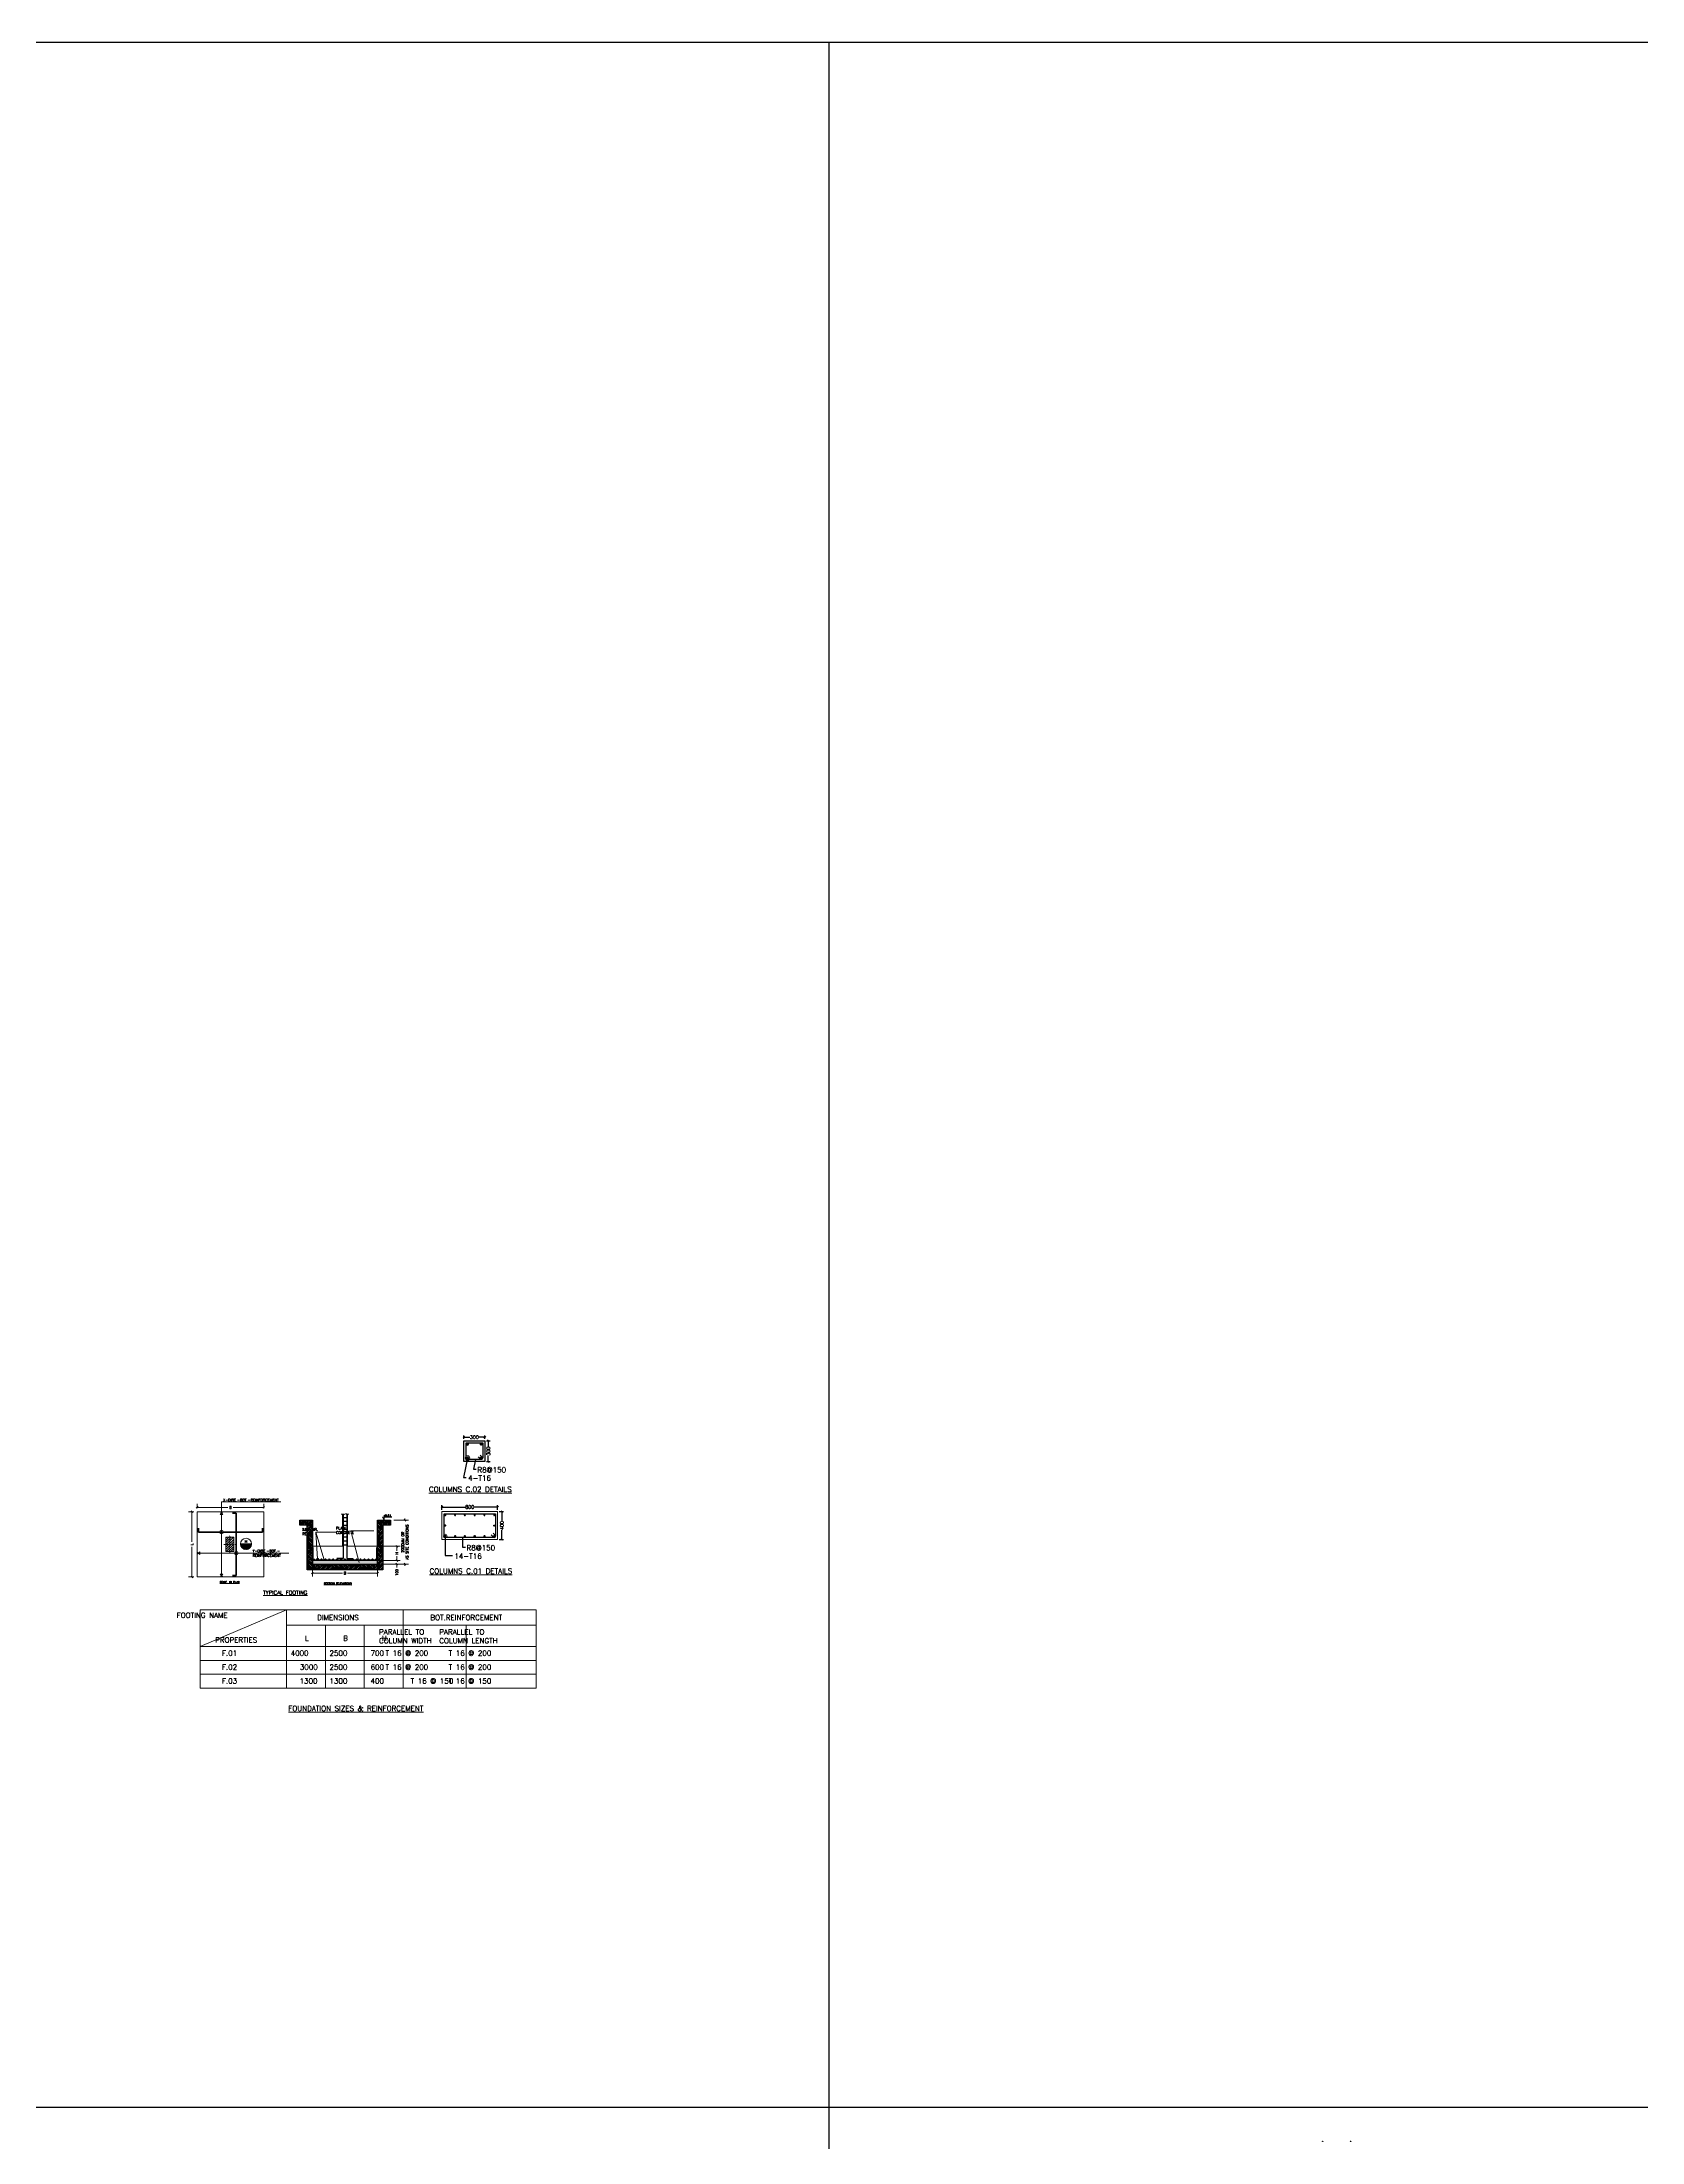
# Model space of a CAD drawing. Header units: millimetres. Extents: x -388065 to 2372687422, y -192755 to 667797.
# Drawn here: x 153407 to 199426, y 577917 to 638332 of the extents above; entities that cross this region are included whole.
import ezdxf
from ezdxf.enums import TextEntityAlignment as Align

# ---------------------------------------------------------------- set-up
doc = ezdxf.new("R2010")
doc.units = ezdxf.units.MM
doc.linetypes.add('CENTER', pattern=[2, 1.25, -0.25, 0.25, -0.25])
for name, color, linetype, lineweight in [('SLAB', 6, 'Continuous', 25), ('STR-CL', 1, 'CENTER', 9), ('STR-CONC_IN_SEC', 7, 'Continuous', 15), ('STR-DIM', 1, 'Continuous', 9), ('STR-HATCH', 4, 'Continuous', 9), ('STR-REINF', 7, 'Continuous', 40), ('STR-REINF_IN_SEC', 7, 'Continuous', 30), ('STR-REINF_LEADER', 7, 'Continuous', 9), ('STR-TEXT', 7, 'Continuous', 9)]:
    doc.layers.add(name, color=color, linetype=linetype, lineweight=lineweight)
doc.styles.add('MINA_CM_S', font='romans.shx', dxfattribs={"height": 15})
doc.styles.add('MINA_CM_X-SEC_S', font='romans.shx', dxfattribs={"height": 7.5})
doc.styles.add('MINA_MM_X-SEC', font='romans.shx', dxfattribs={"height": 125})
doc.styles.add('MINA_MM_X-SEC_50', font='romans.shx', dxfattribs={"height": 100})
doc.styles.add('MINA_MM_X-SEC_S', font='romans.shx', dxfattribs={"height": 75, "bigfont": '@extfont2.shx'})
doc.styles.add('MINA_MM_X-SEC_SMALLER', font='romans.shx', dxfattribs={"height": 75, "bigfont": '@extfont2.shx'})
doc.dimstyles.new('MINA_MM_X-SEC_50', dxfattribs={"dimtxt": 100, "dimasz": 50, "dimexe": 50, "dimexo": 50, "dimgap": 0, "dimtad": 0, "dimdec": 0, "dimlfac": 0.5, "dimzin": 0, "dimdsep": 46, "dimtxsty": 'MINA_MM_X-SEC_50', "dimblk": 'OBLIQUE', "dimcen": 90, "dimclrt": 7, "dimadec": 0, "dimazin": 0, "dimtfac": 1, "dimtdec": 0, "dimtofl": 0, "dimtmove": 0, "dimatfit": 0, "dimfxl": 1, "dimtolj": 1, "dimtzin": 0, "dimarcsym": 0})
doc.dimstyles.new('MINA_MM_X-SEC_S', dxfattribs={"dimtxt": 75, "dimasz": 50, "dimexe": 100, "dimexo": 100, "dimgap": 50, "dimtad": 0, "dimdec": 0, "dimzin": 0, "dimdsep": 46, "dimtxsty": 'MINA_MM_X-SEC_S', "dimblk": 'OBLIQUE', "dimcen": 0.09, "dimclrd": 256, "dimclre": 256, "dimclrt": 7, "dimadec": 0, "dimazin": 0, "dimtfac": 1, "dimtdec": 0, "dimtix": 1, "dimtofl": 0, "dimtmove": 0, "dimatfit": 0, "dimfxl": 1, "dimtolj": 1, "dimtzin": 0, "dimlwd": -1, "dimlwe": -1, "dimarcsym": 0})

# ---------------------------------------------------------------- blocks, each defined once
blk = doc.blocks.new('*U1205')
blk.add_lwpolyline([(-56558, 29706), (-56558, -29706), (56558, -29706)])
blk = doc.blocks.new('*U1206')
at = {"color": 0, "linetype": 'ByBlock', "lineweight": -2, "transparency": 16777216}
for p in [(0, 356472), (113115, 356472), (113115, 297060)]:
    blk.add_blockref('*U1205', p, dxfattribs=at)
blk = doc.blocks.new('_OBLIQUE')
at = {"color": 0, "linetype": 'ByBlock'}
blk.add_line((-0.5, -0.5), (0.5, 0.5), dxfattribs=at)
blk = doc.blocks.new('*D1644')
at = {"layer": 'Defpoints', "color": 0, "transparency": 16777216}
for p in [(161185, 594644), (163060, 594644), (163060, 594283)]:
    blk.add_point(p, dxfattribs=at)
at = {"layer": 'STR-DIM', "transparency": 16777216}
for p, q in [((161185, 594544), (161185, 594183)), ((163060, 594544), (163060, 594183)), ((161185, 594283), (162048, 594283)), ((163060, 594283), (162198, 594283))]:
    blk.add_line(p, q, dxfattribs=at)
at = {"layer": 'STR-DIM', "transparency": 16777216, "xscale": 50, "yscale": 50, "zscale": 50, "rotation": 180}
blk.add_blockref('_OBLIQUE', (161185, 594283), dxfattribs=at)
at = {"layer": 'STR-DIM', "transparency": 16777216, "xscale": 50, "yscale": 50, "zscale": 50}
blk.add_blockref('_OBLIQUE', (163060, 594283), dxfattribs=at)
at = {"layer": 'STR-DIM', "color": 7, "transparency": 16777216, "insert": (162123, 594283), "char_height": 75, "attachment_point": 5, "style": 'MINA_MM_X-SEC_S'}
blk.add_mtext('\\A1;B', dxfattribs=at)
blk = doc.blocks.new('BAR')
at = {"layer": 'STR-HATCH'}
h = blk.add_hatch(dxfattribs=at)
h.set_pattern_fill('ANSI31', color=256, scale=20)
h.set_pattern_definition([(45, (0, 0), (-1.76777, 1.76777), [])])
edge = h.paths.add_edge_path()
edge.add_arc((0, 0), 12.5, 0, 360)
at = {"layer": 'STR-REINF_IN_SEC'}
blk.add_circle((0, 0), 12.5, dxfattribs=at)
blk = doc.blocks.new('*D1645')
at = {"layer": 'Defpoints', "color": 0, "transparency": 16777216}
for p in [(163060, 594644), (163060, 594544), (163613, 594644)]:
    blk.add_point(p, dxfattribs=at)
at = {"layer": 'STR-DIM', "transparency": 16777216}
for p, q in [((163160, 594644), (163713, 594644)), ((163160, 594544), (163713, 594544)), ((163613, 594644), (163613, 594694)), ((163613, 594544), (163613, 594444))]:
    blk.add_line(p, q, dxfattribs=at)
at = {"layer": 'STR-DIM', "transparency": 16777216, "xscale": 50, "yscale": 50, "zscale": 50}
for p, rotation in [((163613, 594644), 270), ((163613, 594544), 90)]:
    blk.add_blockref('_OBLIQUE', p, dxfattribs=dict(at, rotation=rotation))
at = {"layer": 'STR-DIM', "color": 7, "transparency": 16777216, "insert": (163613, 594303), "char_height": 75, "attachment_point": 5, "rotation": 90, "style": 'MINA_MM_X-SEC_S'}
blk.add_mtext('\\A1;100', dxfattribs=at)
blk = doc.blocks.new('*D1646')
at = {"layer": 'Defpoints', "color": 0, "transparency": 16777216}
for p in [(163060, 595056), (163060, 594644), (163613, 594644)]:
    blk.add_point(p, dxfattribs=at)
at = {"layer": 'STR-DIM', "transparency": 16777216}
for p, q in [((163160, 595056), (163713, 595056)), ((163160, 594644), (163713, 594644)), ((163613, 595056), (163613, 594925)), ((163613, 594644), (163613, 594775))]:
    blk.add_line(p, q, dxfattribs=at)
at = {"layer": 'STR-DIM', "transparency": 16777216, "xscale": 50, "yscale": 50, "zscale": 50}
for p, rotation in [((163613, 595056), 90), ((163613, 594644), 270)]:
    blk.add_blockref('_OBLIQUE', p, dxfattribs=dict(at, rotation=rotation))
at = {"layer": 'STR-DIM', "color": 7, "transparency": 16777216, "insert": (163613, 594850), "char_height": 75, "attachment_point": 5, "rotation": 90, "style": 'MINA_MM_X-SEC_S'}
blk.add_mtext('\\A1;H', dxfattribs=at)
blk = doc.blocks.new('*D1647')
at = {"layer": 'Defpoints', "color": 0, "transparency": 16777216}
for p in [(163431, 595806), (163845, 595806), (163060, 594544)]:
    blk.add_point(p, dxfattribs=at)
at = {"layer": 'STR-DIM', "transparency": 16777216}
for p, q in [((163531, 595806), (163945, 595806)), ((163845, 595806), (163845, 595856)), ((163160, 594544), (163945, 594544)), ((163845, 594544), (163845, 594494))]:
    blk.add_line(p, q, dxfattribs=at)
at = {"layer": 'STR-DIM', "transparency": 16777216, "xscale": 50, "yscale": 50, "zscale": 50}
for p, rotation in [((163845, 595806), 270), ((163845, 594544), 90)]:
    blk.add_blockref('_OBLIQUE', p, dxfattribs=dict(at, rotation=rotation))
at = {"layer": 'STR-DIM', "color": 7, "transparency": 16777216, "insert": (163845, 595175), "char_height": 75, "attachment_point": 5, "rotation": 90, "style": 'MINA_MM_X-SEC_S'}
blk.add_mtext('\\A1;2000MM OR\\PAS SITE CONDITIONS', dxfattribs=at)
blk = doc.blocks.new('*U1207')
at = {"layer": 'STR-REINF_IN_SEC', "xscale": 0.1280000000000517, "yscale": 0.1280000000000517, "zscale": 0.1280000000000517}
blk.add_blockref('BAR', (0, 0), dxfattribs=at)
blk = doc.blocks.new('*U1642')
at = {"color": 0, "linetype": 'ByBlock', "lineweight": -2, "transparency": 16777216, "xscale": 7.500000000000002, "yscale": 7.500000000000002, "zscale": 7.500000000000002}
blk.add_blockref('*U1207', (0, 0), dxfattribs=at)
blk = doc.blocks.new('*U1643')
at = {"layer": 'STR-DIM', "color": 0, "linetype": 'ByBlock', "lineweight": -2, "transparency": 16777216}
for p in [(0, 0), (112.5, 0), (225, 0), (337.5, 0), (450, 0), (562.5, 0), (675, 0), (787.5, 0), (900, 0), (1012.5, 0), (1125, 0), (1237.5, 0), (1350, 0), (1462.5, 0), (1575, 0), (1687.5, 0)]:
    blk.add_blockref('*U1642', p, dxfattribs=at)
blk = doc.blocks.new('*D1648')
at = {"layer": 'Defpoints', "color": 0, "transparency": 16777216}
for p in [(157870, 596048), (159783, 596175), (159783, 596048)]:
    blk.add_point(p, dxfattribs=at)
at = {"layer": 'STR-DIM', "transparency": 16777216}
for p, q in [((157870, 596148), (157870, 596275)), ((157870, 596175), (158752, 596175)), ((159783, 596175), (158902, 596175)), ((159783, 596148), (159783, 596275))]:
    blk.add_line(p, q, dxfattribs=at)
at = {"layer": 'STR-DIM', "transparency": 16777216, "xscale": 50, "yscale": 50, "zscale": 50, "rotation": 180}
blk.add_blockref('_OBLIQUE', (157870, 596175), dxfattribs=at)
at = {"layer": 'STR-DIM', "transparency": 16777216, "xscale": 50, "yscale": 50, "zscale": 50}
blk.add_blockref('_OBLIQUE', (159783, 596175), dxfattribs=at)
at = {"layer": 'STR-DIM', "color": 7, "transparency": 16777216, "insert": (158827, 596175), "char_height": 75, "attachment_point": 5, "style": 'MINA_MM_X-SEC_S'}
blk.add_mtext('\\A1;B', dxfattribs=at)
blk = doc.blocks.new('*D1649')
at = {"layer": 'Defpoints', "color": 0, "transparency": 16777216}
for p in [(157870, 596048), (157721, 594173), (157870, 594173)]:
    blk.add_point(p, dxfattribs=at)
at = {"layer": 'STR-DIM', "transparency": 16777216}
for p, q in [((157770, 596048), (157621, 596048)), ((157721, 596048), (157721, 595182)), ((157721, 594173), (157721, 595039)), ((157770, 594173), (157621, 594173))]:
    blk.add_line(p, q, dxfattribs=at)
at = {"layer": 'STR-DIM', "transparency": 16777216, "xscale": 50, "yscale": 50, "zscale": 50}
for p, rotation in [((157721, 596048), 90), ((157721, 594173), 270)]:
    blk.add_blockref('_OBLIQUE', p, dxfattribs=dict(at, rotation=rotation))
at = {"layer": 'STR-DIM', "color": 7, "transparency": 16777216, "insert": (157721, 595110), "char_height": 75, "attachment_point": 5, "rotation": 90, "style": 'MINA_MM_X-SEC_S'}
blk.add_mtext('\\A1;L', dxfattribs=at)
blk = doc.blocks.new('CIRLCE')
at = {"layer": 'STR-DIM', "ltscale": 0.1}
blk.add_circle((0, 0), 125, dxfattribs=at)
blk = doc.blocks.new('LARGE_ARROW')
at = {"layer": 'STR-DIM', "color": 7, "lineweight": 9}
for p, q in [((0, -74), (0, 74)), ((30, 0), (185, 89)), ((30, -74), (30, 74)), ((185, -89), (30, 0)), ((185, 89), (185, -89))]:
    blk.add_line(p, q, dxfattribs=at)
blk = doc.blocks.new('*D1650')
at = {"layer": 'Defpoints', "color": 0, "transparency": 16777216}
for p in [(166510, 596052), (166510, 595252), (166635, 595252)]:
    blk.add_point(p, dxfattribs=at)
at = {"layer": 'STR-DIM', "color": 0, "lineweight": -2, "transparency": 16777216}
for p, q in [((166560, 596052), (166685, 596052)), ((166635, 596052), (166635, 595780)), ((166560, 595252), (166685, 595252)), ((166635, 595252), (166635, 595523))]:
    blk.add_line(p, q, dxfattribs=at)
at = {"layer": 'STR-DIM', "color": 0, "lineweight": -2, "transparency": 16777216, "xscale": 50, "yscale": 50, "zscale": 50}
for p, rotation in [((166635, 596052), 90), ((166635, 595252), 270)]:
    blk.add_blockref('_OBLIQUE', p, dxfattribs=dict(at, rotation=rotation))
at = {"layer": 'STR-DIM', "color": 7, "transparency": 16777216, "insert": (166635, 595652), "char_height": 100, "attachment_point": 5, "rotation": 90, "style": 'MINA_MM_X-SEC_50'}
blk.add_mtext('\\A1;400', dxfattribs=at)
blk = doc.blocks.new('*D1651')
at = {"layer": 'Defpoints', "color": 0, "transparency": 16777216}
for p in [(164910, 596052), (166510, 596185), (166510, 596052)]:
    blk.add_point(p, dxfattribs=at)
at = {"layer": 'STR-DIM', "color": 0, "lineweight": -2, "transparency": 16777216}
for p, q in [((164910, 596102), (164910, 596235)), ((164910, 596185), (165581, 596185)), ((166510, 596185), (165839, 596185)), ((166510, 596102), (166510, 596235))]:
    blk.add_line(p, q, dxfattribs=at)
at = {"layer": 'STR-DIM', "color": 0, "lineweight": -2, "transparency": 16777216, "xscale": 50, "yscale": 50, "zscale": 50, "rotation": 180}
blk.add_blockref('_OBLIQUE', (164910, 596185), dxfattribs=at)
at = {"layer": 'STR-DIM', "color": 0, "lineweight": -2, "transparency": 16777216, "xscale": 50, "yscale": 50, "zscale": 50}
blk.add_blockref('_OBLIQUE', (166510, 596185), dxfattribs=at)
at = {"layer": 'STR-DIM', "color": 7, "transparency": 16777216, "insert": (165710, 596185), "char_height": 100, "attachment_point": 5, "style": 'MINA_MM_X-SEC_50'}
blk.add_mtext('\\A1;800', dxfattribs=at)
blk = doc.blocks.new('*D1751')
at = {"layer": 'Defpoints', "color": 0, "transparency": 16777216}
for p in [(166143, 598092), (166143, 597492), (166244, 597492)]:
    blk.add_point(p, dxfattribs=at)
at = {"layer": 'STR-DIM', "color": 0, "lineweight": -2, "transparency": 16777216}
for p, q in [((166193, 598092), (166294, 598092)), ((166244, 598092), (166244, 597920)), ((166244, 597492), (166244, 597663)), ((166193, 597492), (166294, 597492))]:
    blk.add_line(p, q, dxfattribs=at)
at = {"layer": 'STR-DIM', "color": 0, "lineweight": -2, "transparency": 16777216, "xscale": 50, "yscale": 50, "zscale": 50}
for p, rotation in [((166244, 598092), 90), ((166244, 597492), 270)]:
    blk.add_blockref('_OBLIQUE', p, dxfattribs=dict(at, rotation=rotation))
at = {"layer": 'STR-DIM', "color": 7, "transparency": 16777216, "insert": (166244, 597792), "char_height": 100, "attachment_point": 5, "rotation": 90, "style": 'MINA_MM_X-SEC_50'}
blk.add_mtext('\\A1;300', dxfattribs=at)
blk = doc.blocks.new('*D1752')
at = {"layer": 'Defpoints', "color": 0, "transparency": 16777216}
for p in [(166143, 598192), (165543, 598092), (166143, 598092)]:
    blk.add_point(p, dxfattribs=at)
at = {"layer": 'STR-DIM', "color": 0, "lineweight": -2, "transparency": 16777216}
for p, q in [((165543, 598142), (165543, 598242)), ((165543, 598192), (165715, 598192)), ((166143, 598192), (165972, 598192)), ((166143, 598142), (166143, 598242))]:
    blk.add_line(p, q, dxfattribs=at)
at = {"layer": 'STR-DIM', "color": 0, "lineweight": -2, "transparency": 16777216, "xscale": 50, "yscale": 50, "zscale": 50, "rotation": 180}
blk.add_blockref('_OBLIQUE', (165543, 598192), dxfattribs=at)
at = {"layer": 'STR-DIM', "color": 0, "lineweight": -2, "transparency": 16777216, "xscale": 50, "yscale": 50, "zscale": 50}
blk.add_blockref('_OBLIQUE', (166143, 598192), dxfattribs=at)
at = {"layer": 'STR-DIM', "color": 7, "transparency": 16777216, "insert": (165843, 598192), "char_height": 100, "attachment_point": 5, "style": 'MINA_MM_X-SEC_50'}
blk.add_mtext('\\A1;300', dxfattribs=at)
blk = doc.blocks.new('*U1774')
at = {"layer": 'STR-REINF_IN_SEC', "yscale": 1.280000000000517, "zscale": 1.280000000000517}
for p, xscale, rotation in [((0, 405), -1.280000000000517, 90), ((0, -204), 1.280000000000517, 89.99999999999999)]:
    blk.add_blockref('BAR', p, dxfattribs=dict(at, xscale=xscale, rotation=rotation))
blk = doc.blocks.new('*U1775')
at = {"layer": 'SLAB', "color": 0, "linetype": 'ByBlock', "lineweight": -2, "transparency": 16777216}
for p in [(0, 0), (282, 0), (563, 0), (845, 0), (1126, 0), (1408, 0)]:
    blk.add_blockref('*U1774', p, dxfattribs=at)

msp = doc.modelspace()

# ---------------------------------------------------------------- hatches: boundary and pattern name
at = {"layer": 'STR-HATCH'}
h = msp.add_hatch(dxfattribs=at)
h.set_pattern_fill('EARTH', color=256, scale=375, angle=45)
h.set_pattern_definition([(45, (107480.92, 645941.27), (1e-14, 132.58252), [93.75, -93.75]), (45, (107456.06, 645966.13), (1e-14, 132.58252), [93.75, -93.75]), (45, (107431.2, 645990.99), (1e-14, 132.58252), [93.75, -93.75]), (135, (107431.2, 646007.56), (-132.58252, 1e-14), [93.75, -93.75]), (135, (107456.06, 646032.42), (-132.58252, 1e-14), [93.75, -93.75]), (135, (107480.92, 646057.28), (-132.58252, 1e-14), [93.75, -93.75])])
h.paths.add_polyline_path([(160821.6826, 595806.3323), (161185.3739, 595806.3323), (161185.3739, 594543.8323), (163060.3739, 594543.8323), (163060.3739, 595806.3323), (163430.6966, 595806.3323), (163430.6966, 595660.0823), (163210.3739, 595660.0823), (163210.3739, 594380.7056), (163210.3739, 594380.7056), (163210.3739, 594380.7056), (161031.5452, 594376.8823), (161035.3739, 595660.0823), (160821.6826, 595660.0823)])
h = msp.add_hatch(dxfattribs=at)
h.set_pattern_fill('ANSI31', color=256, scale=375)
h.set_pattern_definition([(45, (119127.336, 632689.016), (-33.14563, 33.14563), [])])
h.paths.add_polyline_path([(158695.2649, 595316.3601), (158920.2649, 595316.3601), (158920.2649, 594903.8601), (158695.2649, 594903.8601)])
h = msp.add_hatch(dxfattribs=at)
h.set_pattern_fill('ANSI31', color=256, scale=156.25)
h.set_pattern_definition([(45, (57645.735, 1103064.152), (-13.8106793, 13.8106793), [])])
h.paths.add_polyline_path([(159113.1718, 595122.416, 1), (159436.7164, 595122.416)])
h = msp.add_hatch(dxfattribs=at)
h.set_pattern_fill('AR-CONC', color=256, scale=3.75)
h.set_pattern_definition([(50, (-2036.177, 1173972.466), (26.89725685, -2.3532051), [2.8125, -30.9375]), (355, (-2036.177, 1173972.466), (-5.203175, 28.207205), [2.25, -24.75]), (100.4514445, (-2033.936, 1173972.27), (21.6940818, 25.8539997), [2.3902572, -26.2928292]), (46.1842, (-2036.177, 1173979.966), (40.0215499, -6.206973), [4.21875, -46.40625]), (96.6356355, (-2032.842, 1173979.45), (35.049823, 36.5294475), [3.5853878, -39.439266]), (351.184164, (-2036.177, 1173979.966), (35.049823, 36.5294475), [3.375, -37.125]), (21, (-2032.427, 1173978.091), (22.38401445, -15.0982084), [2.8125, -30.9375]), (326, (-2032.427, 1173978.09), (9.124325, 27.1931267), [2.25, -24.75]), (71.4514447, (-2030.562, 1173976.833), (31.5083391, 12.0949182), [2.3902571, -26.2928292]), (37.5, (-2036.177, 1173972.466), (0.45599457, 12.48351952), [0, -24.45, 0, -25.125, 0, -24.84375]), (7.5, (-2036.177, 1173972.466), (9.86510765, 14.7904392), [0, -14.325, 0, -23.8875, 0, -9.46875]), (327.5, (-2044.54, 1173972.466), (20.01834136, -0.84580769), [0, -9.375, 0, -29.25, 0, -38.8125]), (317.5, (-2048.29, 1173972.466), (21.86948135, 3.75393684), [0, -12.1875, 0, -19.425, 0, -27.5625])])
h.paths.add_polyline_path([(161185.3739, 594643.8323), (163060.3739, 594643.8323), (163060.3739, 594543.8323), (161185.3739, 594543.8323)])

# ---------------------------------------------------------------- linework, layer by layer
msp.add_lwpolyline([(62925.5794, 638331.8126), (741615.8383, 638331.8064), (741615.9678, 222447.7909), (62925.7089, 222447.7971)], close=True)
at = {"color": 50, "const_width": 0.1}
for points in [[(190227.7951, 577934.7606), (191057.7951, 577934.7606)], [(190242.7951, 577919.7606), (190242.7951, 577949.7606)], [(191042.7951, 577919.7606), (191042.7951, 577949.7606)]]:
    msp.add_lwpolyline(points, dxfattribs=at)
at = {"color": 50}
for centre in [(190242.7951, 577934.7606), (191042.7951, 577934.7606)]:
    msp.add_circle(centre, 7.5, dxfattribs=at)
at = {"layer": 'Defpoints'}
msp.add_lwpolyline([(160821.6826, 595806.3323), (161185.3739, 595806.3323), (161185.3739, 594543.8323), (161185.3739, 594543.8323), (161185.3739, 594543.8323), (163060.3739, 594543.8323), (163060.3739, 594543.8323), (163060.3739, 594543.8323), (163060.3739, 595806.3323), (163430.6966, 595806.3323), (163430.6966, 595660.0823), (163210.3739, 595660.0823), (163210.3739, 594380.7056), (163210.3739, 594380.7056), (163210.3739, 594380.7056), (161031.5452, 594376.8823), (161031.5452, 594376.8823), (161031.5452, 594376.8823), (161035.3739, 595660.0823), (160821.6826, 595660.0823)], close=True, dxfattribs=at)
at = {"layer": 'STR-CL', "ltscale": 0.1}
for p, q in [((158639.0149, 595110.1101), (158976.5149, 595110.1101)), ((158807.7649, 594847.6101), (158807.7649, 595372.6101))]:
    msp.add_line(p, q, dxfattribs=at)
at = {"layer": 'STR-CONC_IN_SEC'}
for points in [[(157870.2649, 596047.6101), (159782.7649, 596047.6101), (159782.7649, 594172.6101), (157870.2649, 594172.6101)], [(166509.988, 596051.5864), (166509.988, 595251.5864), (164909.988, 595251.5864), (164909.988, 596051.5864)], [(158695.2649, 595316.3601), (158920.2649, 595316.3601), (158920.2649, 594903.8601), (158695.2649, 594903.8601)], [(161185.3739, 594643.8323), (163060.3739, 594643.8323), (163060.3739, 594543.8323), (161185.3739, 594543.8323)], [(161185.3739, 594543.8323), (163060.3739, 594543.8323), (163060.3739, 594543.8323), (161185.3739, 594543.8323)], [(162560.3739, 594543.8323), (161185.3739, 594543.8323), (161185.3739, 594543.8323), (163060.3739, 594543.8323)]]:
    msp.add_lwpolyline(points, close=True, dxfattribs=at)
at = {"layer": 'STR-CONC_IN_SEC', "ltscale": 3}
for points in [[(160821.6826, 595806.3323), (161185.3739, 595806.3323), (161185.3739, 594543.8323), (163060.3739, 594543.8323), (163060.3739, 595806.3323), (163430.6966, 595806.3323)], [(162048.6239, 595983.8004), (162048.6239, 595056.3323), (161185.3739, 595056.3323), (161185.3739, 594643.8323), (163060.3739, 594643.8323), (163060.3739, 595056.3323), (162197.1239, 595056.3323), (162197.1239, 595983.8004)]]:
    msp.add_lwpolyline(points, dxfattribs=at)
at = {"layer": 'STR-CONC_IN_SEC'}
msp.add_lwpolyline([(162011.3114, 595983.8004), (162094.7489, 595983.8004), (162094.7489, 595965.0504), (162150.9989, 596002.5504), (162150.9989, 595983.8004), (162234.4364, 595983.8004)], dxfattribs=at)
at = {"layer": 'STR-DIM', "ltscale": 3}
for p, q in [((163245.5352, 595806.3323), (163201.9183, 595896.0793)), ((163201.9183, 595896.0793), (163467.2088, 595896.0793)), ((163245.5352, 595806.3323), (163245.5352, 595951.3691))]:
    msp.add_line(p, q, dxfattribs=at)
at = {"layer": 'STR-DIM'}
msp.add_line((159113.1718, 595122.416), (159436.7164, 595122.416), dxfattribs=at)
at = {"layer": 'STR-DIM', "ltscale": 0.1}
for p, q in [((157960.0955, 592173.2753), (160439.9453, 593225.1987)), ((160439.9453, 593225.1987), (160439.9453, 590973.2753)), ((160439.9453, 592790.6182), (167619.2312, 592790.6182)), ((161556.8119, 592790.6182), (161556.8119, 590973.2753)), ((162673.6784, 592790.6182), (162673.6784, 590973.2753)), ((163790.5449, 593225.1987), (163790.5449, 590973.2753)), ((165605.9347, 592790.6182), (165605.9347, 590973.2753)), ((167619.2312, 593225.1987), (167619.2312, 590973.2753)), ((157960.0955, 592173.2753), (167619.2312, 592173.2753)), ((157960.0955, 591773.2753), (167619.2312, 591773.2753)), ((157960.0955, 591373.2753), (167619.2312, 591373.2753)), ((157960.0955, 591373.2753), (167619.2312, 591373.2753)), ((157960.0955, 590973.2753), (167619.2312, 590973.2753))]:
    msp.add_line(p, q, dxfattribs=at)
msp.add_lwpolyline([(157960.0955, 590973.2753), (157960.0955, 593225.1987), (167619.2312, 593225.1987), (167619.2312, 593225.1987)], dxfattribs=at)
at = {"layer": 'STR-DIM'}
for centre, radius in [((165645.8659, 597594.1903), 64.0711), ((159274.9441, 595122.416), 161.7723), ((165005.988, 595347.5864), 51.9105), ((161334.7006, 594679.979), 32.6604)]:
    msp.add_circle(centre, radius, dxfattribs=at)
at = {"layer": 'STR-REINF', "ltscale": 100}
for p, q in [((158995.6414, 596010.1101), (158883.1414, 596010.1101)), ((158995.6414, 594210.1101), (158995.6414, 596010.1101)), ((157907.7649, 595464.4889), (157907.7649, 595576.9889)), ((157907.7649, 595464.4889), (159745.2649, 595464.4889)), ((159745.2649, 595464.4889), (159745.2649, 595576.9889)), ((158995.6414, 594210.1101), (158883.1414, 594210.1101))]:
    msp.add_line(p, q, dxfattribs=at)
at = {"layer": 'STR-REINF_IN_SEC'}
for p, q in [((166033.4878, 597551.7258), (165961.6537, 597624.4626)), ((166083.4878, 597601.7258), (166011.6537, 597674.4626)), ((162063.6239, 595893.6404), (162086.1239, 595893.6404)), ((162063.6239, 595886.1404), (162182.1239, 595886.1404)), ((162063.6239, 595781.1404), (162086.1239, 595781.1404)), ((162063.6239, 595773.6404), (162182.1239, 595773.6404)), ((162063.6239, 595668.6404), (162086.1239, 595668.6404)), ((162063.6239, 595661.1404), (162182.1239, 595661.1404)), ((162063.6239, 595556.1404), (162086.1239, 595556.1404)), ((162063.6239, 595548.6404), (162182.1239, 595548.6404)), ((162063.6239, 595443.6404), (162086.1239, 595443.6404)), ((162063.6239, 595436.1404), (162182.1239, 595436.1404)), ((162063.6239, 595331.1404), (162086.1239, 595331.1404)), ((162063.6239, 595323.6404), (162182.1239, 595323.6404)), ((162063.6239, 595218.6404), (162086.1239, 595218.6404)), ((162063.6239, 595211.1404), (162182.1239, 595211.1404)), ((162063.6239, 595106.1404), (162086.1239, 595106.1404)), ((162063.6239, 595098.6404), (162182.1239, 595098.6404)), ((166388.5321, 595322.1305), (166328.1002, 595382.5624)), ((166439.4438, 595373.0422), (166379.0119, 595433.4741)), ((161207.8739, 594666.3323), (161207.8739, 595018.8323))]:
    msp.add_line(p, q, dxfattribs=at)
for points in [[(165543.4878, 598091.7258), (165843.4878, 598091.7258), (166143.4878, 598091.7258), (166143.4878, 597491.7258), (165543.4878, 597491.7258), (165543.4878, 598091.7258)], [(162071.1239, 595983.8004), (162071.1239, 594699.479), (161888.6669, 594699.479)], [(162174.6239, 595983.8004), (162174.6239, 594699.479), (162359.6101, 594699.479)], [(166413.988, 595311.5864), (164969.988, 595311.5864), (164969.988, 595991.5864), (166449.988, 595991.5864), (166449.988, 595347.5864)], [(161207.8739, 594666.3323), (161207.8739, 594666.3323), (163037.8739, 594666.3323), (163037.8739, 595018.8323)]]:
    msp.add_lwpolyline(points, dxfattribs=at)
msp.add_lwpolyline([(165603.4878, 598031.7258), (166083.4878, 598031.7258), (166083.4878, 597601.7258, -0.4142135624), (166033.4878, 597551.7258), (165603.4878, 597551.7258)], format="xyb", close=True, dxfattribs=at)
msp.add_arc((166413.988, 595347.5864), 36, 225, 45, dxfattribs=at)
at = {"layer": 'STR-REINF_LEADER', "ltscale": 3}
for p, q in [((158573.4532, 594172.6101), (158573.4532, 596335.2886)), ((158573.4532, 596335.2886), (160279.0296, 596335.2886)), ((157870.2649, 594856.3116), (160510.5681, 594856.3116))]:
    msp.add_line(p, q, dxfattribs=at)

# ---------------------------------------------------------------- block references
msp.add_blockref('*U1206', (119483.3383, 252153.8033))
at = {"yscale": 0.4218750000000001, "zscale": 0.4218750000000001}
for name, p, xscale, rotation in [('LARGE_ARROW', (158573.4532, 596047.6101), 0.4218750000000001, 270), ('LARGE_ARROW', (157870.2649, 594856.3116), -0.4218750000000001, 180), ('CIRLCE', (158995.6414, 594856.3116), 0.4218750000000001, 90), ('LARGE_ARROW', (159782.7649, 594856.3116), 0.4218750000000001, 180), ('LARGE_ARROW', (158573.4532, 594172.6101), -0.4218750000000001, 270)]:
    msp.add_blockref(name, p, dxfattribs=dict(at, xscale=xscale, rotation=rotation))
at = {"xscale": 0.4218750000000001, "yscale": 0.4218750000000001, "zscale": 0.4218750000000001}
msp.add_blockref('CIRLCE', (158573.4455, 595464.4889), dxfattribs=at)
at = {"layer": 'SLAB', "color": 7}
msp.add_blockref('*U1775', (165005.988, 595551.5864), dxfattribs=at)
at = {"layer": 'STR-DIM'}
msp.add_blockref('*U1643', (161222.2006, 594679.979), dxfattribs=at)
at = {"layer": 'STR-REINF_IN_SEC'}
for p, xscale, yscale, zscale, rotation in [((165645.8659, 597989.2613), -2.048000000000828, 2.048000000000828, 2.048000000000828, 90), ((165645.8659, 597594.1903), 2.048000000000828, 2.048000000000828, 2.048000000000828, 90.00000000000001), ((166041.1098, 597989.2613), 2.048000000000828, 2.048000000000828, 2.048000000000828, 270), ((166041.1098, 597594.1903), -2.048000000000828, 2.048000000000828, 2.048000000000828, 270), ((165005.988, 595651.5864), -1.280000000000517, 1.280000000000517, 1.280000000000517, 90), ((166413.988, 595651.5864), 1.280000000000517, 1.280000000000517, 1.280000000000517, 270)]:
    msp.add_blockref('BAR', p, dxfattribs=dict(at, xscale=xscale, yscale=yscale, zscale=zscale, rotation=rotation))
at = {"layer": 'STR-REINF_IN_SEC', "xscale": 0.9600000000027165, "yscale": 0.9600000000027165, "zscale": 0.9600000000027165}
msp.add_blockref('BAR', (163019.5757, 594679.979), dxfattribs=at)

# ---------------------------------------------------------------- texts
at = {"color": 255}
msp.add_text('800', height=20, dxfattribs=at).set_placement((190642.7951, 577945.7606), align=Align.CENTER)
at = {"layer": 'STR-TEXT'}
for s, insert, char_height, attachment_point, style in [('\\A1;4-T16', (165663.6151, 597091.459), 150, 1, 'MINA_CM_X-SEC_S'), ('\\A1;R8@150', (165931.1423, 597326.7099), 150, 1, 'MINA_CM_X-SEC_S'), ('\\A1;X-DIRE.-BOT.-REINFORCEMENT', (159415.3109, 596386.2134), 75, 5, 'MINA_MM_X-SEC_SMALLER'), ('\\A1;{\\LCOLUMNS C.02 DETAILS}', (164537.5317, 596768.2035), 150, 1, 'MINA_CM_S'), ('\\A1;\\pxql;N.G.L', (163272.2629, 595965.7824), 56.25, 1, 'MINA_CM_X-SEC_S'), ('\\A1;H', (159273.9863, 595194.4909), 75, 5, 'MINA_MM_X-SEC_SMALLER'), ('\\A1;\\pxql;X&Y DIR.\\PREINF.', (161344.1609, 595572.5559), 75, 3, 'MINA_MM_X-SEC_SMALLER'), ('\\A1;\\pxql;PLAIN\\PCONCRETE', (162383.7297, 595611.378), 75, 3, 'MINA_MM_X-SEC_SMALLER'), ('\\A1;R8@150', (165617.3449, 595086.5704), 150, 1, 'MINA_CM_X-SEC_S'), ('\\A1;\\pxql;Y-DIRE.-BOT.-\\PREINFORCEMENT', (159870.4084, 594856.3116), 75, 5, 'MINA_MM_X-SEC_SMALLER'), ('\\A1;14-T16', (165270.1337, 594844.8551), 150, 1, 'MINA_CM_X-SEC_S'), ('\\A1;{\\LREINF. IN PLAN}', (158805.0062, 594028.2056), 56.25, 5, 'MINA_CM_X-SEC_S'), ('\\A1;{\\LSECTION (ELEVATION)}', (161915.4999, 593972.2794), 56.25, 5, 'MINA_CM_X-SEC_S'), ('\\A1;{\\LCOLUMNS C.01 DETAILS}', (164553.7651, 594416.9447), 150, 1, 'MINA_CM_S'), ('\\A1;{\\LTYPICAL FOOTING}', (159765.7933, 593777.717), 112.5, 1, 'MINA_CM_S'), ('\\A1;\\pxql;FOOTING NAME', (158014.4714, 593070.3206), 150, 5, 'MINA_MM_X-SEC'), ('\\A1;DIMENSIONS', (161918.3469, 593003.7417), 150, 5, 'MINA_MM_X-SEC'), ('\\A1;BOT.REINFORCEMENT', (165610.2697, 593003.7417), 150, 5, 'MINA_MM_X-SEC'), ('\\A1;\\pxql;PROPERTIES', (158992.3619, 592358.7016), 150, 5, 'MINA_MM_X-SEC'), ('\\A1;L', (161020.5433, 592408.1984), 150, 5, 'MINA_MM_X-SEC'), ('\\A1;B', (162137.4099, 592408.1984), 150, 5, 'MINA_MM_X-SEC'), ('\\A1;\\pxql;PARALLEL TO\\PCOLUMN WIDTH', (163857.5247, 592463.6175), 150, 5, 'MINA_MM_X-SEC'), ('\\A1;H', (163254.2764, 592408.1984), 150, 5, 'MINA_MM_X-SEC'), ('\\A1;\\pxql;PARALLEL TO\\PCOLUMN LENGTH', (165672.9145, 592463.6175), 150, 5, 'MINA_MM_X-SEC'), ('\\A1;\\pxql;F.01', (158800.979, 591979.8847), 150, 5, 'MINA_MM_X-SEC'), ('\\A1;\\pxql;F.02', (158800.979, 591579.8847), 150, 5, 'MINA_MM_X-SEC'), ('\\A1;\\pxql;4000', (160816.3601, 591979.8847), 150, 5, 'MINA_MM_X-SEC'), ('\\A1;3000', (161080.6458, 591579.8847), 150, 5, 'MINA_MM_X-SEC'), ('\\A1;\\pxql;2500', (161933.2266, 591979.8847), 150, 5, 'MINA_MM_X-SEC'), ('\\A1;\\pxql;2500', (161933.2266, 591579.8847), 150, 5, 'MINA_MM_X-SEC'), ('\\A1;\\pxql;700', (163050.0932, 591979.8847), 150, 5, 'MINA_MM_X-SEC'), ('\\A1;\\pxql;600', (163050.0932, 591579.8847), 150, 5, 'MINA_MM_X-SEC'), ('\\A1;\\pxql;T 16 @ 200', (163900.8399, 591979.8847), 150, 5, 'MINA_MM_X-SEC'), ('\\A1;\\pxql;T 16 @ 200', (163900.8399, 591579.8847), 150, 5, 'MINA_MM_X-SEC'), ('\\A1;\\pxql;T 16 @ 200', (165716.2296, 591979.8847), 150, 5, 'MINA_MM_X-SEC'), ('\\A1;\\pxql;T 16 @ 200', (165716.2296, 591579.8847), 150, 5, 'MINA_MM_X-SEC'), ('\\A1;\\pxql;F.03', (158800.979, 591179.8847), 150, 5, 'MINA_MM_X-SEC'), ('\\A1;\\pxql;1300', (161933.2266, 591179.8847), 150, 5, 'MINA_MM_X-SEC'), ('\\A1;\\pxql;400', (163050.0932, 591179.8847), 150, 5, 'MINA_MM_X-SEC'), ('\\A1;T 16 @ 150', (164622.2684, 591179.8847), 150, 5, 'MINA_MM_X-SEC'), ('\\A1;\\pxql;T 16 @ 150', (165716.2296, 591179.8847), 150, 5, 'MINA_MM_X-SEC'), ('\\A1;{\\LFOUNDATION SIZES & REINFORCEMENT}', (160492.7162, 590465.7683), 150, 1, 'MINA_CM_S')]:
    msp.add_mtext(s, dxfattribs=dict(at, insert=insert, char_height=char_height, attachment_point=attachment_point, style=style))
at = {"layer": 'STR-TEXT', "insert": (161062.749, 591179.8847), "char_height": 150, "width": 492.777881, "attachment_point": 5, "style": 'MINA_MM_X-SEC'}
msp.add_mtext('\\A1;\\pxql;1300', dxfattribs=at)

# ---------------------------------------------------------------- dimensions: what is measured, and where the dimension line sits
at = {"layer": 'STR-DIM'}
for base, p1, p2, picture, middle in [((166143.4878, 598192.1654), (165543.4878, 598091.7258), (166143.4878, 598091.7258), '*D1752', (165843.4878, 598192.1654)), ((166509.988, 596184.6525), (164909.988, 596051.5864), (166509.988, 596051.5864), '*D1651', (165709.988, 596184.6525))]:
    dim = msp.add_linear_dim(base=base, p1=p1, p2=p2, dimstyle='MINA_MM_X-SEC_50', dxfattribs=at)
    dim.commit()
    dim.dimension.update_dxf_attribs({"geometry": picture, "text_midpoint": middle})
for base, p1, p2, picture, middle in [((166243.9274, 597491.7258), (166143.4878, 598091.7258), (166143.4878, 597491.7258), '*D1751', (166243.9274, 597791.7258)), ((166635.2078, 595251.5864), (166509.988, 596051.5864), (166509.988, 595251.5864), '*D1650', (166635.2078, 595651.5864))]:
    dim = msp.add_linear_dim(base=base, p1=p1, p2=p2, angle=270, dimstyle='MINA_MM_X-SEC_50', dxfattribs=at)
    dim.commit()
    dim.dimension.update_dxf_attribs({"geometry": picture, "text_midpoint": middle})
for base, p1, p2, angle, text, picture, middle in [((157721.3434, 594172.579), (157870.2649, 596047.579), (157870.2649, 594172.579), 90, 'L', '*D1649', (157721.3434, 595110.079)), ((163845.4696, 595806.3323), (163060.3739, 594543.8323), (163430.6966, 595806.3323), 270, '2000MM OR\\PAS SITE CONDITIONS', '*D1647', (163845.4696, 595175.0823)), ((163613.3471, 594643.8323), (163060.3739, 595056.3323), (163060.3739, 594643.8323), 90, 'H', '*D1646', (163613.3471, 594850.0823))]:
    dim = msp.add_linear_dim(base=base, p1=p1, p2=p2, angle=angle, text=text, dimstyle='MINA_MM_X-SEC_S', dxfattribs=at)
    dim.commit()
    dim.dimension.update_dxf_attribs({"geometry": picture, "text_midpoint": middle})
for base, p1, p2, picture, middle in [((159782.7649, 596175.2385), (157870.2649, 596047.579), (159782.7649, 596047.579), '*D1648', (158826.5149, 596175.2385)), ((163060.3739, 594282.9561), (161185.3739, 594643.8323), (163060.3739, 594643.8323), '*D1644', (162122.8739, 594282.9561))]:
    dim = msp.add_linear_dim(base=base, p1=p1, p2=p2, text='B', dimstyle='MINA_MM_X-SEC_S', dxfattribs=at)
    dim.commit()
    dim.dimension.update_dxf_attribs({"geometry": picture, "text_midpoint": middle})
dim = msp.add_linear_dim(base=(163613.3471, 594643.8323), p1=(163060.3739, 594543.8323), p2=(163060.3739, 594643.8323), angle=270, dimstyle='MINA_MM_X-SEC_S', dxfattribs=at)
dim.commit()
dim.dimension.update_dxf_attribs({"geometry": '*D1645', "text_midpoint": (163613.3471, 594302.7608), "dimtype": 160})

# ---------------------------------------------------------------- leaders
for points, dimstyle in [([(165645.8659, 597594.1903), (165534.2127, 597033.5172), (165609.3055, 597033.5172)], 'MINA_MM_X-SEC_50'), ([(165872.0026, 597551.7258), (165816.176, 597271.3893), (165897.9792, 597271.3893)], 'MINA_MM_X-SEC_50'), ([(161334.7006, 594679.979), (161283.1374, 595463.9365), (161860.8931, 595463.9365)], 'MINA_MM_X-SEC_S'), ([(161519.9703, 594666.3323), (161283.1374, 595463.9365), (161860.8931, 595463.9365)], 'MINA_MM_X-SEC_S'), ([(162527.2919, 594588.0135), (162291.1851, 595500.2041), (162949.0913, 595500.2041)], 'MINA_MM_X-SEC_S'), ([(165005.988, 595347.5864), (165005.988, 594786.9133), (165210.7683, 594786.9133)], 'MINA_MM_X-SEC_50'), ([(165502.5713, 595311.5864), (165502.3786, 595031.2498), (165584.1818, 595031.2498)], 'MINA_MM_X-SEC_50')]:
    msp.add_leader(points, dimstyle=dimstyle, dxfattribs=at)

doc.saveas('drawing.dxf')
